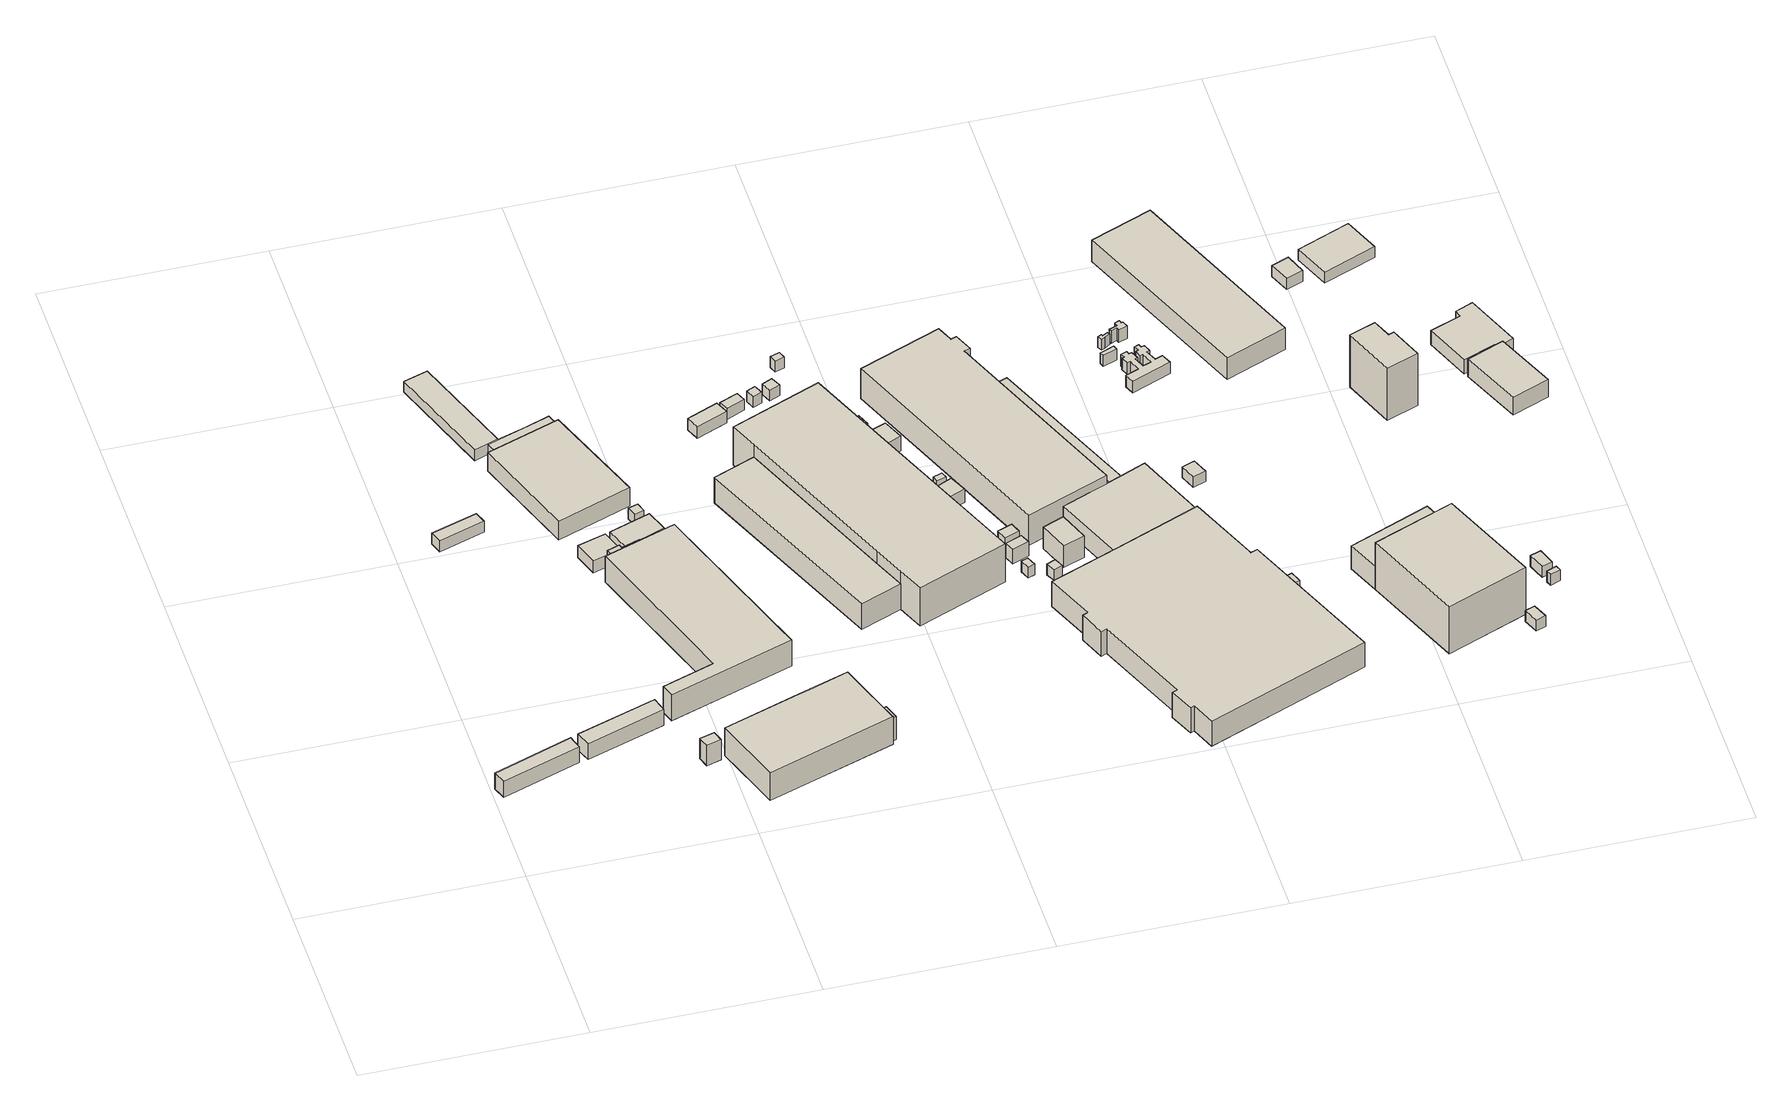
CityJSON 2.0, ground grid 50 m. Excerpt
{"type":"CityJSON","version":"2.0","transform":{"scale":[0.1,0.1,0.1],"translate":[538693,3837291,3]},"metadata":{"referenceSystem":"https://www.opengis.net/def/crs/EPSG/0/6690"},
"CityObjects":{
"building1":{"type":"Building","attributes":{"計測周辺長":44.59,"1/2500図郭":45,"区名":"此花区","町丁目名称":"酉島５丁目","街区番号":11,"class":"3001","usage":"452","measuredHeight":4.4,"storeysAboveGround":1,"BuildingDetailAttribute.buildingRoofEdgeArea":62.38,"BuildingDetailAttribute.buildingStructureType":"610","BuildingDetailAttribute.buildingStructureOrgType":"2","BuildingDetailAttribute.detailedUsage":"1610","BuildingDetailAttribute.specifiedBuildingCoverageRate":0.6,"BuildingDetailAttribute.surveyYear":2017,"BuildingHighTideRiskAttribute.description":"1","BuildingHighTideRiskAttribute.rank":"2","BuildingHighTideRiskAttribute.depth":2.35,"BuildingIDAttribute.prefecture":"27","BuildingIDAttribute.city":"27104"},"geometry":[{"type":"Solid","lod":"1","boundaries":[[[[0,1,2,3]],[[2,4,5,3]],[[1,6,4,2]],[[0,7,6,1]],[[3,5,7,0]],[[4,6,7,5]]]]}]},
"building2":{"type":"Building","attributes":{"計測周辺長":45.54,"1/2500図郭":45,"区名":"此花区","町丁目名称":"酉島５丁目","街区番号":11,"class":"3001","usage":"452","measuredHeight":4.4,"storeysAboveGround":1,"BuildingDetailAttribute.buildingRoofEdgeArea":70.19,"BuildingDetailAttribute.buildingStructureType":"610","BuildingDetailAttribute.buildingStructureOrgType":"2","BuildingDetailAttribute.detailedUsage":"1610","BuildingDetailAttribute.specifiedBuildingCoverageRate":0.6,"BuildingDetailAttribute.surveyYear":2017,"BuildingHighTideRiskAttribute.description":"1","BuildingHighTideRiskAttribute.rank":"2","BuildingHighTideRiskAttribute.depth":2.12,"BuildingIDAttribute.prefecture":"27","BuildingIDAttribute.city":"27104"},"geometry":[{"type":"Solid","lod":"1","boundaries":[[[[8,9,10,11]],[[10,12,13,11]],[[9,14,12,10]],[[8,15,14,9]],[[11,13,15,8]],[[12,14,15,13]]]]}]},
"building3":{"type":"Building","attributes":{"class":"3001","BuildingDetailAttribute.specifiedBuildingCoverageRate":0.6,"BuildingDetailAttribute.surveyYear":2017,"BuildingHighTideRiskAttribute.description":"1","BuildingHighTideRiskAttribute.rank":"2","BuildingHighTideRiskAttribute.depth":1.88,"BuildingIDAttribute.prefecture":"27","BuildingIDAttribute.city":"27104"},"geometry":[{"type":"Solid","lod":"1","boundaries":[[[[16,17,18,19]],[[18,20,21,19]],[[17,22,20,18]],[[16,23,22,17]],[[19,21,23,16]],[[20,22,23,21]]]]}]},
"building4":{"type":"Building","attributes":{"class":"3001","measuredHeight":5.6,"BuildingDetailAttribute.specifiedBuildingCoverageRate":0.6,"BuildingDetailAttribute.surveyYear":2017,"BuildingHighTideRiskAttribute.description":"1","BuildingHighTideRiskAttribute.rank":"2","BuildingHighTideRiskAttribute.depth":2.65,"BuildingIDAttribute.prefecture":"27","BuildingIDAttribute.city":"27104"},"geometry":[{"type":"Solid","lod":"1","boundaries":[[[[24,25,26,27]],[[26,28,29,27]],[[25,30,28,26]],[[24,31,30,25]],[[27,29,31,24]],[[28,30,31,29]]]]}]},
"building5":{"type":"Building","attributes":{"計測周辺長":63.09,"1/2500図郭":45,"区名":"此花区","町丁目名称":"酉島５丁目","街区番号":11,"class":"3003","usage":"452","storeysAboveGround":1,"BuildingDetailAttribute.buildingRoofEdgeArea":149.53,"BuildingDetailAttribute.buildingStructureType":"610","BuildingDetailAttribute.buildingStructureOrgType":"2","BuildingDetailAttribute.detailedUsage":"1610","BuildingDetailAttribute.specifiedBuildingCoverageRate":0.6,"BuildingDetailAttribute.surveyYear":2017,"BuildingHighTideRiskAttribute.description":"1","BuildingHighTideRiskAttribute.rank":"2","BuildingHighTideRiskAttribute.depth":1.92,"BuildingIDAttribute.prefecture":"27","BuildingIDAttribute.city":"27104"},"geometry":[{"type":"Solid","lod":"1","boundaries":[[[[32,33,34,35,36]],[[35,37,38,36]],[[34,39,37,35]],[[33,40,39,34]],[[32,41,40,33]],[[36,38,41,32]],[[37,39,40,41,38]]]]}]},
"building6":{"type":"Building","attributes":{"計測周辺長":25.14,"1/2500図郭":45,"区名":"此花区","町丁目名称":"酉島５丁目","街区番号":11,"class":"3001","usage":"452","measuredHeight":3.3,"storeysAboveGround":1,"BuildingDetailAttribute.buildingRoofEdgeArea":39.25,"BuildingDetailAttribute.buildingStructureType":"610","BuildingDetailAttribute.buildingStructureOrgType":"2","BuildingDetailAttribute.detailedUsage":"1610","BuildingDetailAttribute.specifiedBuildingCoverageRate":0.6,"BuildingDetailAttribute.surveyYear":2017,"BuildingHighTideRiskAttribute.description":"1","BuildingHighTideRiskAttribute.rank":"2","BuildingHighTideRiskAttribute.depth":2.07,"BuildingIDAttribute.prefecture":"27","BuildingIDAttribute.city":"27104"},"geometry":[{"type":"Solid","lod":"1","boundaries":[[[[42,43,44,45]],[[44,46,47,45]],[[43,48,46,44]],[[42,49,48,43]],[[45,47,49,42]],[[46,48,49,47]]]]}]},
"building7":{"type":"Building","attributes":{"class":"3003","measuredHeight":4.8,"BuildingDetailAttribute.specifiedBuildingCoverageRate":0.6,"BuildingDetailAttribute.surveyYear":2017,"BuildingHighTideRiskAttribute.description":"1","BuildingHighTideRiskAttribute.rank":"2","BuildingHighTideRiskAttribute.depth":2.07,"BuildingIDAttribute.prefecture":"27","BuildingIDAttribute.city":"27104"},"geometry":[{"type":"Solid","lod":"1","boundaries":[[[[50,51,52,53,54,55]],[[54,56,57,55]],[[53,58,56,54]],[[52,59,58,53]],[[51,60,59,52]],[[50,61,60,51]],[[55,57,61,50]],[[56,58,59,60,61,57]]]]}]},
"building8":{"type":"Building","attributes":{"計測周辺長":87.29,"1/2500図郭":45,"区名":"此花区","町丁目名称":"酉島５丁目","街区番号":11,"class":"3001","usage":"452","measuredHeight":5.2,"storeysAboveGround":1,"BuildingDetailAttribute.buildingRoofEdgeArea":460.53,"BuildingDetailAttribute.buildingStructureType":"610","BuildingDetailAttribute.buildingStructureOrgType":"2","BuildingDetailAttribute.detailedUsage":"1610","BuildingDetailAttribute.specifiedBuildingCoverageRate":0.6,"BuildingDetailAttribute.surveyYear":2017,"BuildingHighTideRiskAttribute.description":"1","BuildingHighTideRiskAttribute.rank":"2","BuildingHighTideRiskAttribute.depth":2,"BuildingIDAttribute.prefecture":"27","BuildingIDAttribute.city":"27104"},"geometry":[{"type":"Solid","lod":"1","boundaries":[[[[62,63,64,65]],[[64,66,67,65]],[[63,68,66,64]],[[62,69,68,63]],[[65,67,69,62]],[[66,68,69,67]]]]}]},
"building9":{"type":"Building","attributes":{"計測周辺長":80.81,"1/2500図郭":45,"区名":"此花区","町丁目名称":"酉島５丁目","街区番号":11,"class":"3003","usage":"452","storeysAboveGround":1,"BuildingDetailAttribute.buildingRoofEdgeArea":180.28,"BuildingDetailAttribute.buildingStructureType":"610","BuildingDetailAttribute.buildingStructureOrgType":"2","BuildingDetailAttribute.detailedUsage":"1610","BuildingDetailAttribute.specifiedBuildingCoverageRate":0.6,"BuildingDetailAttribute.surveyYear":2017,"BuildingHighTideRiskAttribute.description":"1","BuildingHighTideRiskAttribute.rank":"2","BuildingHighTideRiskAttribute.depth":2,"BuildingIDAttribute.prefecture":"27","BuildingIDAttribute.city":"27104"},"geometry":[{"type":"Solid","lod":"1","boundaries":[[[[70,71,72,73,74,75]],[[74,76,77,75]],[[73,78,76,74]],[[72,79,78,73]],[[71,80,79,72]],[[70,81,80,71]],[[75,77,81,70]],[[76,78,79,80,81,77]]]]}]},
"building10":{"type":"Building","attributes":{"計測周辺長":94.93,"1/2500図郭":45,"区名":"此花区","町丁目名称":"酉島５丁目","街区番号":11,"class":"3001","usage":"452","measuredHeight":7.7,"storeysAboveGround":1,"BuildingDetailAttribute.buildingRoofEdgeArea":513.77,"BuildingDetailAttribute.buildingStructureType":"610","BuildingDetailAttribute.buildingStructureOrgType":"2","BuildingDetailAttribute.detailedUsage":"1610","BuildingDetailAttribute.specifiedBuildingCoverageRate":0.6,"BuildingDetailAttribute.surveyYear":2017,"BuildingHighTideRiskAttribute.description":"1","BuildingHighTideRiskAttribute.rank":"2","BuildingHighTideRiskAttribute.depth":2.59,"BuildingIDAttribute.prefecture":"27","BuildingIDAttribute.city":"27104"},"geometry":[{"type":"Solid","lod":"1","boundaries":[[[[82,83,84,85,86,87,88,89]],[[88,90,91,89]],[[87,92,90,88]],[[86,93,92,87]],[[85,94,93,86]],[[84,95,94,85]],[[83,96,95,84]],[[82,97,96,83]],[[89,91,97,82]],[[90,92,93,94,95,96,97,91]]]]}]},
"building11":{"type":"Building","attributes":{"計測周辺長":146.41,"1/2500図郭":45,"区名":"此花区","町丁目名称":"酉島５丁目","街区番号":11,"class":"3001","usage":"452","measuredHeight":7.2,"storeysAboveGround":1,"BuildingDetailAttribute.buildingRoofEdgeArea":791,"BuildingDetailAttribute.buildingStructureType":"610","BuildingDetailAttribute.buildingStructureOrgType":"2","BuildingDetailAttribute.detailedUsage":"1610","BuildingDetailAttribute.specifiedBuildingCoverageRate":0.6,"BuildingDetailAttribute.surveyYear":2017,"BuildingHighTideRiskAttribute.description":"1","BuildingHighTideRiskAttribute.rank":"2","BuildingHighTideRiskAttribute.depth":2.18,"BuildingIDAttribute.prefecture":"27","BuildingIDAttribute.city":"27104"},"geometry":[{"type":"Solid","lod":"1","boundaries":[[[[98,99,100,101,102,103]],[[102,104,105,103]],[[101,106,104,102]],[[100,107,106,101]],[[99,108,107,100]],[[98,109,108,99]],[[103,105,109,98]],[[104,106,107,108,109,105]]]]}]},
"building12":{"type":"Building","attributes":{"計測周辺長":31,"1/2500図郭":45,"区名":"此花区","町丁目名称":"酉島５丁目","街区番号":11,"class":"3001","usage":"452","measuredHeight":3.5,"storeysAboveGround":1,"BuildingDetailAttribute.buildingRoofEdgeArea":55.31,"BuildingDetailAttribute.buildingStructureType":"610","BuildingDetailAttribute.buildingStructureOrgType":"2","BuildingDetailAttribute.detailedUsage":"1610","BuildingDetailAttribute.specifiedBuildingCoverageRate":0.6,"BuildingDetailAttribute.surveyYear":2017,"BuildingHighTideRiskAttribute.description":"1","BuildingHighTideRiskAttribute.rank":"2","BuildingHighTideRiskAttribute.depth":1.81,"BuildingIDAttribute.prefecture":"27","BuildingIDAttribute.city":"27104"},"geometry":[{"type":"Solid","lod":"1","boundaries":[[[[110,111,112,113]],[[112,114,115,113]],[[111,116,114,112]],[[110,117,116,111]],[[113,115,117,110]],[[114,116,117,115]]]]}]},
"building13":{"type":"Building","attributes":{"class":"3001","BuildingDetailAttribute.specifiedBuildingCoverageRate":0.6,"BuildingDetailAttribute.surveyYear":2017,"BuildingHighTideRiskAttribute.description":"1","BuildingHighTideRiskAttribute.rank":"2","BuildingHighTideRiskAttribute.depth":2.56,"BuildingIDAttribute.prefecture":"27","BuildingIDAttribute.city":"27104"},"geometry":[{"type":"Solid","lod":"1","boundaries":[[[[118,119,120,121]],[[120,122,123,121]],[[119,124,122,120]],[[118,125,124,119]],[[121,123,125,118]],[[122,124,125,123]]]]}]},
"building14":{"type":"Building","attributes":{"class":"3001","BuildingDetailAttribute.specifiedBuildingCoverageRate":0.6,"BuildingDetailAttribute.surveyYear":2017,"BuildingHighTideRiskAttribute.description":"1","BuildingHighTideRiskAttribute.rank":"2","BuildingHighTideRiskAttribute.depth":1.81,"BuildingIDAttribute.prefecture":"27","BuildingIDAttribute.city":"27104"},"geometry":[{"type":"Solid","lod":"1","boundaries":[[[[126,127,128,129]],[[128,130,131,129]],[[127,132,130,128]],[[126,133,132,127]],[[129,131,133,126]],[[130,132,133,131]]]]}]},
"building15":{"type":"Building","attributes":{"class":"3003","measuredHeight":6.4,"BuildingDetailAttribute.specifiedBuildingCoverageRate":0.6,"BuildingDetailAttribute.surveyYear":2017,"BuildingHighTideRiskAttribute.description":"1","BuildingHighTideRiskAttribute.rank":"2","BuildingHighTideRiskAttribute.depth":2.72,"BuildingIDAttribute.prefecture":"27","BuildingIDAttribute.city":"27104"},"geometry":[{"type":"Solid","lod":"1","boundaries":[[[[134,135,85,84]],[[85,136,137,84]],[[135,138,136,85]],[[134,139,138,135]],[[84,137,139,134]],[[136,138,139,137]]]]}]},
"building16":{"type":"Building","attributes":{"区名":"此花区","町丁目名称":"酉島５丁目","街区番号":11,"class":"3003","usage":"452","measuredHeight":7.2,"storeysAboveGround":1,"BuildingDetailAttribute.buildingRoofEdgeArea":499.29,"BuildingDetailAttribute.buildingStructureType":"610","BuildingDetailAttribute.buildingStructureOrgType":"2","BuildingDetailAttribute.detailedUsage":"1610","BuildingDetailAttribute.specifiedBuildingCoverageRate":0.6,"BuildingDetailAttribute.surveyYear":2017,"BuildingHighTideRiskAttribute.description":"1","BuildingHighTideRiskAttribute.rank":"2","BuildingHighTideRiskAttribute.depth":2.85,"BuildingIDAttribute.prefecture":"27","BuildingIDAttribute.city":"27104"},"geometry":[{"type":"Solid","lod":"1","boundaries":[[[[140,141,142,143,144]],[[143,145,146,144]],[[142,147,145,143]],[[141,148,147,142]],[[140,149,148,141]],[[144,146,149,140]],[[145,147,148,149,146]]]]}]},
"building17":{"type":"Building","attributes":{"class":"3001","measuredHeight":3.2,"BuildingDetailAttribute.specifiedBuildingCoverageRate":0.6,"BuildingDetailAttribute.surveyYear":2017,"BuildingHighTideRiskAttribute.description":"1","BuildingHighTideRiskAttribute.rank":"2","BuildingHighTideRiskAttribute.depth":2.87,"BuildingIDAttribute.prefecture":"27","BuildingIDAttribute.city":"27104"},"geometry":[{"type":"Solid","lod":"1","boundaries":[[[[150,151,152,153]],[[152,154,155,153]],[[151,156,154,152]],[[150,157,156,151]],[[153,155,157,150]],[[154,156,157,155]]]]}]},
"building18":{"type":"Building","attributes":{"class":"3001","BuildingDetailAttribute.specifiedBuildingCoverageRate":0.6,"BuildingDetailAttribute.surveyYear":2017,"BuildingHighTideRiskAttribute.description":"1","BuildingHighTideRiskAttribute.rank":"2","BuildingHighTideRiskAttribute.depth":2.87,"BuildingIDAttribute.prefecture":"27","BuildingIDAttribute.city":"27104"},"geometry":[{"type":"Solid","lod":"1","boundaries":[[[[158,159,160,161]],[[160,162,163,161]],[[159,164,162,160]],[[158,165,164,159]],[[161,163,165,158]],[[162,164,165,163]]]]}]},
"building19":{"type":"Building","attributes":{"class":"3001","BuildingDetailAttribute.specifiedBuildingCoverageRate":0.6,"BuildingDetailAttribute.surveyYear":2017,"BuildingHighTideRiskAttribute.description":"1","BuildingHighTideRiskAttribute.rank":"2","BuildingHighTideRiskAttribute.depth":2.83,"BuildingIDAttribute.prefecture":"27","BuildingIDAttribute.city":"27104"},"geometry":[{"type":"Solid","lod":"1","boundaries":[[[[166,167,168,169]],[[168,170,171,169]],[[167,172,170,168]],[[166,173,172,167]],[[169,171,173,166]],[[170,172,173,171]]]]}]},
"building20":{"type":"Building","attributes":{"計測周辺長":190.22,"1/2500図郭":45,"区名":"此花区","町丁目名称":"酉島５丁目","街区番号":11,"class":"3001","usage":"452","measuredHeight":10.7,"storeysAboveGround":1,"BuildingDetailAttribute.buildingRoofEdgeArea":1388.24,"BuildingDetailAttribute.buildingStructureType":"610","BuildingDetailAttribute.buildingStructureOrgType":"2","BuildingDetailAttribute.detailedUsage":"1610","BuildingDetailAttribute.specifiedBuildingCoverageRate":0.6,"BuildingDetailAttribute.surveyYear":2017,"BuildingHighTideRiskAttribute.description":"1","BuildingHighTideRiskAttribute.rank":"2","BuildingHighTideRiskAttribute.depth":2.78,"BuildingIDAttribute.prefecture":"27","BuildingIDAttribute.city":"27104"},"geometry":[{"type":"Solid","lod":"1","boundaries":[[[[143,142,174,175,176,177,144]],[[177,178,179,144]],[[176,180,178,177]],[[175,181,180,176]],[[174,182,181,175]],[[142,183,182,174]],[[143,184,183,142]],[[144,179,184,143]],[[178,180,181,182,183,184,179]]]]}]},
"building21":{"type":"Building","attributes":{"class":"3001","BuildingDetailAttribute.specifiedBuildingCoverageRate":0.6,"BuildingDetailAttribute.surveyYear":2017,"BuildingHighTideRiskAttribute.description":"1","BuildingHighTideRiskAttribute.rank":"2","BuildingHighTideRiskAttribute.depth":2.83,"BuildingIDAttribute.prefecture":"27","BuildingIDAttribute.city":"27104"},"geometry":[{"type":"Solid","lod":"1","boundaries":[[[[185,186,187,188]],[[187,189,190,188]],[[186,191,189,187]],[[185,192,191,186]],[[188,190,192,185]],[[189,191,192,190]]]]}]},
"building22":{"type":"Building","attributes":{"class":"3001","BuildingDetailAttribute.specifiedBuildingCoverageRate":0.6,"BuildingDetailAttribute.surveyYear":2017,"BuildingHighTideRiskAttribute.description":"1","BuildingHighTideRiskAttribute.rank":"2","BuildingHighTideRiskAttribute.depth":2.82,"BuildingIDAttribute.prefecture":"27","BuildingIDAttribute.city":"27104"},"geometry":[{"type":"Solid","lod":"1","boundaries":[[[[193,194,195,196]],[[195,197,198,196]],[[194,199,197,195]],[[193,200,199,194]],[[196,198,200,193]],[[197,199,200,198]]]]}]},
"building23":{"type":"Building","attributes":{"class":"3001","BuildingDetailAttribute.specifiedBuildingCoverageRate":0.6,"BuildingDetailAttribute.surveyYear":2017,"BuildingHighTideRiskAttribute.description":"1","BuildingHighTideRiskAttribute.rank":"2","BuildingHighTideRiskAttribute.depth":2.86,"BuildingIDAttribute.prefecture":"27","BuildingIDAttribute.city":"27104"},"geometry":[{"type":"Solid","lod":"1","boundaries":[[[[201,202,203,204]],[[203,205,206,204]],[[202,207,205,203]],[[201,208,207,202]],[[204,206,208,201]],[[205,207,208,206]]]]}]},
"building24":{"type":"Building","attributes":{"class":"3001","measuredHeight":4.1,"BuildingDetailAttribute.specifiedBuildingCoverageRate":0.6,"BuildingDetailAttribute.surveyYear":2017,"BuildingHighTideRiskAttribute.description":"1","BuildingHighTideRiskAttribute.rank":"2","BuildingHighTideRiskAttribute.depth":2.87,"BuildingIDAttribute.prefecture":"27","BuildingIDAttribute.city":"27104"},"geometry":[{"type":"Solid","lod":"1","boundaries":[[[[209,210,211,212]],[[211,213,214,212]],[[210,215,213,211]],[[209,216,215,210]],[[212,214,216,209]],[[213,215,216,214]]]]}]},
"building25":{"type":"Building","attributes":{"class":"3001","measuredHeight":3.7,"BuildingDetailAttribute.specifiedBuildingCoverageRate":0.6,"BuildingDetailAttribute.surveyYear":2017,"BuildingHighTideRiskAttribute.description":"1","BuildingHighTideRiskAttribute.rank":"2","BuildingHighTideRiskAttribute.depth":2.88,"BuildingIDAttribute.prefecture":"27","BuildingIDAttribute.city":"27104"},"geometry":[{"type":"Solid","lod":"1","boundaries":[[[[217,218,219,220]],[[219,221,222,220]],[[218,223,221,219]],[[217,224,223,218]],[[220,222,224,217]],[[221,223,224,222]]]]}]},
"building26":{"type":"Building","attributes":{"class":"3001","BuildingDetailAttribute.specifiedBuildingCoverageRate":0.6,"BuildingDetailAttribute.surveyYear":2017,"BuildingHighTideRiskAttribute.description":"1","BuildingHighTideRiskAttribute.rank":"2","BuildingHighTideRiskAttribute.depth":2.85,"BuildingIDAttribute.prefecture":"27","BuildingIDAttribute.city":"27104"},"geometry":[{"type":"Solid","lod":"1","boundaries":[[[[225,226,227,228]],[[227,229,230,228]],[[226,231,229,227]],[[225,232,231,226]],[[228,230,232,225]],[[229,231,232,230]]]]}]},
"building27":{"type":"Building","attributes":{"class":"3001","BuildingDetailAttribute.specifiedBuildingCoverageRate":0.6,"BuildingDetailAttribute.surveyYear":2017,"BuildingHighTideRiskAttribute.description":"1","BuildingHighTideRiskAttribute.rank":"2","BuildingHighTideRiskAttribute.depth":2.78,"BuildingIDAttribute.prefecture":"27","BuildingIDAttribute.city":"27104"},"geometry":[{"type":"Solid","lod":"1","boundaries":[[[[233,234,235,236]],[[235,237,238,236]],[[234,239,237,235]],[[233,240,239,234]],[[236,238,240,233]],[[237,239,240,238]]]]}]},
"building28":{"type":"Building","attributes":{"class":"3001","measuredHeight":4,"BuildingDetailAttribute.specifiedBuildingCoverageRate":0.6,"BuildingDetailAttribute.surveyYear":2017,"BuildingHighTideRiskAttribute.description":"1","BuildingHighTideRiskAttribute.rank":"2","BuildingHighTideRiskAttribute.depth":2.78,"BuildingIDAttribute.prefecture":"27","BuildingIDAttribute.city":"27104"},"geometry":[{"type":"Solid","lod":"1","boundaries":[[[[241,242,243,244]],[[243,245,246,244]],[[242,247,245,243]],[[241,248,247,242]],[[244,246,248,241]],[[245,247,248,246]]]]}]},
"building29":{"type":"Building","attributes":{"class":"3001","BuildingDetailAttribute.specifiedBuildingCoverageRate":0.6,"BuildingDetailAttribute.surveyYear":2017,"BuildingHighTideRiskAttribute.description":"1","BuildingHighTideRiskAttribute.rank":"2","BuildingHighTideRiskAttribute.depth":2.79,"BuildingIDAttribute.prefecture":"27","BuildingIDAttribute.city":"27104"},"geometry":[{"type":"Solid","lod":"1","boundaries":[[[[249,250,251,252]],[[251,253,254,252]],[[250,255,253,251]],[[249,256,255,250]],[[252,254,256,249]],[[253,255,256,254]]]]}]},
"building30":{"type":"Building","attributes":{"class":"3001","BuildingDetailAttribute.specifiedBuildingCoverageRate":0.6,"BuildingDetailAttribute.surveyYear":2017,"BuildingHighTideRiskAttribute.description":"1","BuildingHighTideRiskAttribute.rank":"2","BuildingHighTideRiskAttribute.depth":2.78,"BuildingIDAttribute.prefecture":"27","BuildingIDAttribute.city":"27104"},"geometry":[{"type":"Solid","lod":"1","boundaries":[[[[257,258,259,260]],[[259,261,262,260]],[[258,263,261,259]],[[257,264,263,258]],[[260,262,264,257]],[[261,263,264,262]]]]}]},
"building31":{"type":"Building","attributes":{"class":"3001","measuredHeight":6,"BuildingDetailAttribute.specifiedBuildingCoverageRate":0.6,"BuildingDetailAttribute.surveyYear":2017,"BuildingHighTideRiskAttribute.description":"1","BuildingHighTideRiskAttribute.rank":"2","BuildingHighTideRiskAttribute.depth":2.77,"BuildingIDAttribute.prefecture":"27","BuildingIDAttribute.city":"27104"},"geometry":[{"type":"Solid","lod":"1","boundaries":[[[[265,266,267,268]],[[267,269,270,268]],[[266,271,269,267]],[[265,272,271,266]],[[268,270,272,265]],[[269,271,272,270]]]]}]},
"building32":{"type":"Building","attributes":{"計測周辺長":157.67,"1/2500図郭":45,"区名":"此花区","町丁目名称":"酉島５丁目","街区番号":11,"class":"3001","usage":"452","measuredHeight":8.3,"storeysAboveGround":1,"BuildingDetailAttribute.buildingRoofEdgeArea":1166.89,"BuildingDetailAttribute.buildingStructureType":"610","BuildingDetailAttribute.buildingStructureOrgType":"2","BuildingDetailAttribute.detailedUsage":"1610","BuildingDetailAttribute.specifiedBuildingCoverageRate":0.6,"BuildingDetailAttribute.surveyYear":2017,"BuildingHighTideRiskAttribute.description":"1","BuildingHighTideRiskAttribute.rank":"2","BuildingHighTideRiskAttribute.depth":2.77,"BuildingIDAttribute.prefecture":"27","BuildingIDAttribute.city":"27104"},"geometry":[{"type":"Solid","lod":"1","boundaries":[[[[273,274,275,276,277,278,279,280]],[[279,281,282,280]],[[278,283,281,279]],[[277,284,283,278]],[[276,285,284,277]],[[275,286,285,276]],[[274,287,286,275]],[[273,288,287,274]],[[280,282,288,273]],[[281,283,284,285,286,287,288,282]]]]}]},
"building33":{"type":"Building","attributes":{"区名":"此花区","町丁目名称":"酉島５丁目","街区番号":11,"class":"3001","usage":"452","measuredHeight":6.8,"storeysAboveGround":1,"BuildingDetailAttribute.buildingRoofEdgeArea":2151.2,"BuildingDetailAttribute.buildingStructureType":"610","BuildingDetailAttribute.buildingStructureOrgType":"2","BuildingDetailAttribute.detailedUsage":"1610","BuildingDetailAttribute.specifiedBuildingCoverageRate":0.6,"BuildingDetailAttribute.surveyYear":2017,"BuildingHighTideRiskAttribute.description":"1","BuildingHighTideRiskAttribute.rank":"2","BuildingHighTideRiskAttribute.depth":2.58,"BuildingIDAttribute.prefecture":"27","BuildingIDAttribute.city":"27104"},"geometry":[{"type":"Solid","lod":"1","boundaries":[[[[289,290,291,292,293,294,295,296,297,298,299,300,301,302,303]],[[302,304,305,303]],[[301,306,304,302]],[[300,307,306,301]],[[299,308,307,300]],[[298,309,308,299]],[[297,310,309,298]],[[296,311,310,297]],[[295,312,311,296]],[[294,313,312,295]],[[293,314,313,294]],[[292,315,314,293]],[[291,316,315,292]],[[290,317,316,291]],[[289,318,317,290]],[[303,305,318,289]],[[304,306,307,308,309,310,311,312,313,314,315,316,317,318,305]]]]}]},
"building34":{"type":"Building","attributes":{"区名":"此花区","町丁目名称":"酉島５丁目","街区番号":11,"class":"3003","usage":"452","measuredHeight":6,"storeysAboveGround":1,"BuildingDetailAttribute.buildingRoofEdgeArea":384.74,"BuildingDetailAttribute.buildingStructureType":"610","BuildingDetailAttribute.buildingStructureOrgType":"2","BuildingDetailAttribute.detailedUsage":"1610","BuildingDetailAttribute.specifiedBuildingCoverageRate":0.6,"BuildingDetailAttribute.surveyYear":2017,"BuildingHighTideRiskAttribute.description":"1","BuildingHighTideRiskAttribute.rank":"2","BuildingHighTideRiskAttribute.depth":2.77,"BuildingIDAttribute.prefecture":"27","BuildingIDAttribute.city":"27104"},"geometry":[{"type":"Solid","lod":"1","boundaries":[[[[319,320,289,303,321,322,323]],[[322,324,325,323]],[[321,326,324,322]],[[303,327,326,321]],[[289,328,327,303]],[[320,329,328,289]],[[319,330,329,320]],[[323,325,330,319]],[[324,326,327,328,329,330,325]]]]}]},
"building35":{"type":"Building","attributes":{"class":"3003","measuredHeight":5.2,"BuildingDetailAttribute.specifiedBuildingCoverageRate":0.6,"BuildingDetailAttribute.surveyYear":2017,"BuildingHighTideRiskAttribute.description":"1","BuildingHighTideRiskAttribute.rank":"2","BuildingHighTideRiskAttribute.depth":2.76,"BuildingIDAttribute.prefecture":"27","BuildingIDAttribute.city":"27104"},"geometry":[{"type":"Solid","lod":"1","boundaries":[[[[331,332,333,334]],[[333,335,336,334]],[[332,337,335,333]],[[331,338,337,332]],[[334,336,338,331]],[[335,337,338,336]]]]}]},
"building36":{"type":"Building","attributes":{"class":"3001","measuredHeight":3.3,"BuildingDetailAttribute.specifiedBuildingCoverageRate":0.6,"BuildingDetailAttribute.surveyYear":2017,"BuildingHighTideRiskAttribute.description":"1","BuildingHighTideRiskAttribute.rank":"2","BuildingHighTideRiskAttribute.depth":2.63,"BuildingIDAttribute.prefecture":"27","BuildingIDAttribute.city":"27104"},"geometry":[{"type":"Solid","lod":"1","boundaries":[[[[339,340,341,342]],[[341,343,344,342]],[[340,345,343,341]],[[339,346,345,340]],[[342,344,346,339]],[[343,345,346,344]]]]}]},
"building37":{"type":"Building","attributes":{"class":"3001","BuildingDetailAttribute.specifiedBuildingCoverageRate":0.6,"BuildingDetailAttribute.surveyYear":2017,"BuildingHighTideRiskAttribute.description":"1","BuildingHighTideRiskAttribute.rank":"2","BuildingHighTideRiskAttribute.depth":2.86,"BuildingIDAttribute.prefecture":"27","BuildingIDAttribute.city":"27104"},"geometry":[{"type":"Solid","lod":"1","boundaries":[[[[347,348,349,350]],[[349,351,352,350]],[[348,353,351,349]],[[347,354,353,348]],[[350,352,354,347]],[[351,353,354,352]]]]}]},
"building38":{"type":"Building","attributes":{"class":"3001","BuildingDetailAttribute.specifiedBuildingCoverageRate":0.6,"BuildingDetailAttribute.surveyYear":2017,"BuildingHighTideRiskAttribute.description":"1","BuildingHighTideRiskAttribute.rank":"2","BuildingHighTideRiskAttribute.depth":2.67,"BuildingIDAttribute.prefecture":"27","BuildingIDAttribute.city":"27104"},"geometry":[{"type":"Solid","lod":"1","boundaries":[[[[355,356,357,358]],[[357,359,360,358]],[[356,361,359,357]],[[355,362,361,356]],[[358,360,362,355]],[[359,361,362,360]]]]}]},
"building39":{"type":"Building","attributes":{"class":"3001","BuildingDetailAttribute.specifiedBuildingCoverageRate":0.6,"BuildingDetailAttribute.surveyYear":2017,"BuildingHighTideRiskAttribute.description":"1","BuildingHighTideRiskAttribute.rank":"2","BuildingHighTideRiskAttribute.depth":2.62,"BuildingIDAttribute.prefecture":"27","BuildingIDAttribute.city":"27104"},"geometry":[{"type":"Solid","lod":"1","boundaries":[[[[363,364,365,366,367,368,369]],[[368,370,371,369]],[[367,372,370,368]],[[366,373,372,367]],[[365,374,373,366]],[[364,375,374,365]],[[363,376,375,364]],[[369,371,376,363]],[[370,372,373,374,375,376,371]]]]}]},
"building40":{"type":"Building","attributes":{"class":"3001","measuredHeight":3.2,"BuildingDetailAttribute.specifiedBuildingCoverageRate":0.6,"BuildingDetailAttribute.surveyYear":2017,"BuildingHighTideRiskAttribute.description":"1","BuildingHighTideRiskAttribute.rank":"2","BuildingHighTideRiskAttribute.depth":2.66,"BuildingIDAttribute.prefecture":"27","BuildingIDAttribute.city":"27104"},"geometry":[{"type":"Solid","lod":"1","boundaries":[[[[377,378,379,380,381,382,383,384,385,386,387,388,389,390,391,392,393,394,395,396,397,398,399,400,401,402,403,404]],[[403,405,406,404]],[[402,407,405,403]],[[401,408,407,402]],[[400,409,408,401]],[[399,410,409,400]],[[398,411,410,399]],[[397,412,411,398]],[[396,413,412,397]],[[395,414,413,396]],[[394,415,414,395]],[[393,416,415,394]],[[392,417,416,393]],[[391,418,417,392]],[[390,419,418,391]],[[389,420,419,390]],[[388,421,420,389]],[[387,422,421,388]],[[386,423,422,387]],[[385,424,423,386]],[[384,425,424,385]],[[383,426,425,384]],[[382,427,426,383]],[[381,428,427,382]],[[380,429,428,381]],[[379,430,429,380]],[[378,431,430,379]],[[377,432,431,378]],[[404,406,432,377]],[[405,407,408,409,410,411,412,413,414,415,416,417,418,419,420,421,422,423,424,425,426,427,428,429,430,431,432,406]]]]}]},
"building41":{"type":"Building","attributes":{"class":"3001","measuredHeight":3.5,"BuildingDetailAttribute.specifiedBuildingCoverageRate":0.6,"BuildingDetailAttribute.surveyYear":2017,"BuildingHighTideRiskAttribute.description":"1","BuildingHighTideRiskAttribute.rank":"2","BuildingHighTideRiskAttribute.depth":2.69,"BuildingIDAttribute.prefecture":"27","BuildingIDAttribute.city":"27104"},"geometry":[{"type":"Solid","lod":"1","boundaries":[[[[433,434,435,436,437,438,439,440,441,442]],[[441,443,444,442]],[[440,445,443,441]],[[439,446,445,440]],[[438,447,446,439]],[[437,448,447,438]],[[436,449,448,437]],[[435,450,449,436]],[[434,451,450,435]],[[433,452,451,434]],[[442,444,452,433]],[[443,445,446,447,448,449,450,451,452,444]]]]}]},
"building42":{"type":"Building","attributes":{"class":"3003","measuredHeight":6.4,"BuildingDetailAttribute.specifiedBuildingCoverageRate":0.6,"BuildingDetailAttribute.surveyYear":2017,"BuildingHighTideRiskAttribute.description":"1","BuildingHighTideRiskAttribute.rank":"2","BuildingHighTideRiskAttribute.depth":2.88,"BuildingIDAttribute.prefecture":"27","BuildingIDAttribute.city":"27104"},"geometry":[{"type":"Solid","lod":"1","boundaries":[[[[453,454,455,456]],[[455,457,458,456]],[[454,459,457,455]],[[453,460,459,454]],[[456,458,460,453]],[[457,459,460,458]]]]}]},
"building43":{"type":"Building","attributes":{"計測周辺長":89.81,"1/2500図郭":45,"区名":"此花区","町丁目名称":"酉島５丁目","街区番号":11,"class":"3001","usage":"452","measuredHeight":13.1,"storeysAboveGround":1,"BuildingDetailAttribute.buildingRoofEdgeArea":497.38,"BuildingDetailAttribute.buildingStructureType":"610","BuildingDetailAttribute.buildingStructureOrgType":"2","BuildingDetailAttribute.detailedUsage":"1610","BuildingDetailAttribute.specifiedBuildingCoverageRate":0.6,"BuildingDetailAttribute.surveyYear":2017,"BuildingHighTideRiskAttribute.description":"1","BuildingHighTideRiskAttribute.rank":"2","BuildingHighTideRiskAttribute.depth":2.83,"BuildingIDAttribute.prefecture":"27","BuildingIDAttribute.city":"27104"},"geometry":[{"type":"Solid","lod":"1","boundaries":[[[[461,462,453,456]],[[453,463,464,456]],[[462,465,463,453]],[[461,466,465,462]],[[456,464,466,461]],[[463,465,466,464]]]]}]},
"building44":{"type":"Building","attributes":{"計測周辺長":122.25,"1/2500図郭":45,"区名":"此花区","町丁目名称":"酉島５丁目","街区番号":11,"class":"3001","usage":"452","measuredHeight":6,"storeysAboveGround":1,"BuildingDetailAttribute.buildingRoofEdgeArea":698.99,"BuildingDetailAttribute.buildingStructureType":"610","BuildingDetailAttribute.buildingStructureOrgType":"2","BuildingDetailAttribute.detailedUsage":"1610","BuildingDetailAttribute.specifiedBuildingCoverageRate":0.6,"BuildingDetailAttribute.surveyYear":2017,"BuildingHighTideRiskAttribute.description":"1","BuildingHighTideRiskAttribute.rank":"2","BuildingHighTideRiskAttribute.depth":2.96,"BuildingIDAttribute.prefecture":"27","BuildingIDAttribute.city":"27104"},"geometry":[{"type":"Solid","lod":"1","boundaries":[[[[467,468,469,470]],[[469,471,472,470]],[[468,473,471,469]],[[467,474,473,468]],[[470,472,474,467]],[[471,473,474,472]]]]}]},
"building45":{"type":"Building","attributes":{"class":"3001","measuredHeight":3,"BuildingDetailAttribute.specifiedBuildingCoverageRate":0.6,"BuildingDetailAttribute.surveyYear":2017,"BuildingHighTideRiskAttribute.description":"1","BuildingHighTideRiskAttribute.rank":"2","BuildingHighTideRiskAttribute.depth":2.87,"BuildingIDAttribute.prefecture":"27","BuildingIDAttribute.city":"27104"},"geometry":[{"type":"Solid","lod":"1","boundaries":[[[[475,476,477,478]],[[477,479,480,478]],[[476,481,479,477]],[[475,482,481,476]],[[478,480,482,475]],[[479,481,482,480]]]]}]},
"building46":{"type":"Building","attributes":{"計測周辺長":49.67,"1/2500図郭":45,"区名":"此花区","町丁目名称":"酉島５丁目","街区番号":11,"class":"3001","usage":"452","measuredHeight":3,"storeysAboveGround":1,"BuildingDetailAttribute.buildingRoofEdgeArea":151.19,"BuildingDetailAttribute.buildingStructureType":"610","BuildingDetailAttribute.buildingStructureOrgType":"2","BuildingDetailAttribute.detailedUsage":"1610","BuildingDetailAttribute.specifiedBuildingCoverageRate":0.6,"BuildingDetailAttribute.surveyYear":2017,"BuildingHighTideRiskAttribute.description":"1","BuildingHighTideRiskAttribute.rank":"2","BuildingHighTideRiskAttribute.depth":2.92,"BuildingIDAttribute.prefecture":"27","BuildingIDAttribute.city":"27104"},"geometry":[{"type":"Solid","lod":"1","boundaries":[[[[483,484,485,486]],[[485,487,488,486]],[[484,489,487,485]],[[483,490,489,484]],[[486,488,490,483]],[[487,489,490,488]]]]}]},
"building47":{"type":"Building","attributes":{"class":"3001","BuildingDetailAttribute.specifiedBuildingCoverageRate":0.6,"BuildingDetailAttribute.surveyYear":2017,"BuildingHighTideRiskAttribute.description":"1","BuildingHighTideRiskAttribute.rank":"2","BuildingHighTideRiskAttribute.depth":2.94,"BuildingIDAttribute.prefecture":"27","BuildingIDAttribute.city":"27104"},"geometry":[{"type":"Solid","lod":"1","boundaries":[[[[491,492,493,494]],[[493,495,496,494]],[[492,497,495,493]],[[491,498,497,492]],[[494,496,498,491]],[[495,497,498,496]]]]}]},
"building48":{"type":"Building","attributes":{"計測周辺長":30.09,"1/2500図郭":45,"区名":"此花区","町丁目名称":"酉島５丁目","街区番号":11,"class":"3001","usage":"452","measuredHeight":14.4,"storeysAboveGround":1,"BuildingDetailAttribute.buildingRoofEdgeArea":56.41,"BuildingDetailAttribute.buildingStructureType":"610","BuildingDetailAttribute.buildingStructureOrgType":"2","BuildingDetailAttribute.detailedUsage":"1610","BuildingDetailAttribute.specifiedBuildingCoverageRate":0.6,"BuildingDetailAttribute.surveyYear":2017,"BuildingHighTideRiskAttribute.description":"1","BuildingHighTideRiskAttribute.rank":"2","BuildingHighTideRiskAttribute.depth":2.85,"BuildingIDAttribute.prefecture":"27","BuildingIDAttribute.city":"27104"},"geometry":[{"type":"Solid","lod":"1","boundaries":[[[[499,500,501,502,503,504]],[[503,505,506,504]],[[502,507,505,503]],[[501,508,507,502]],[[500,509,508,501]],[[499,510,509,500]],[[504,506,510,499]],[[505,507,508,509,510,506]]]]}]},
"building49":{"type":"Building","attributes":{"計測周辺長":22.52,"1/2500図郭":45,"区名":"此花区","町丁目名称":"酉島５丁目","街区番号":11,"class":"3001","usage":"452","storeysAboveGround":1,"BuildingDetailAttribute.buildingRoofEdgeArea":30.38,"BuildingDetailAttribute.buildingStructureType":"610","BuildingDetailAttribute.buildingStructureOrgType":"2","BuildingDetailAttribute.detailedUsage":"1610","BuildingDetailAttribute.specifiedBuildingCoverageRate":0.6,"BuildingDetailAttribute.surveyYear":2017,"BuildingHighTideRiskAttribute.description":"1","BuildingHighTideRiskAttribute.rank":"2","BuildingHighTideRiskAttribute.depth":2.87,"BuildingIDAttribute.prefecture":"27","BuildingIDAttribute.city":"27104"},"geometry":[{"type":"Solid","lod":"1","boundaries":[[[[511,512,513,514]],[[513,515,516,514]],[[512,517,515,513]],[[511,518,517,512]],[[514,516,518,511]],[[515,517,518,516]]]]}]},
"building50":{"type":"Building","attributes":{"計測周辺長":48.06,"1/2500図郭":45,"区名":"此花区","町丁目名称":"酉島５丁目","街区番号":11,"class":"3001","usage":"452","storeysAboveGround":1,"BuildingDetailAttribute.buildingRoofEdgeArea":144.34,"BuildingDetailAttribute.buildingStructureType":"610","BuildingDetailAttribute.buildingStructureOrgType":"2","BuildingDetailAttribute.detailedUsage":"1610","BuildingDetailAttribute.specifiedBuildingCoverageRate":0.6,"BuildingDetailAttribute.surveyYear":2017,"BuildingHighTideRiskAttribute.description":"1","BuildingHighTideRiskAttribute.rank":"2","BuildingHighTideRiskAttribute.depth":2.52,"BuildingIDAttribute.prefecture":"27","BuildingIDAttribute.city":"27104"},"geometry":[{"type":"Solid","lod":"1","boundaries":[[[[519,520,521,522]],[[521,523,524,522]],[[520,525,523,521]],[[519,526,525,520]],[[522,524,526,519]],[[523,525,526,524]]]]}]},
"building51":{"type":"Building","attributes":{"計測周辺長":34.6,"1/2500図郭":45,"区名":"此花区","町丁目名称":"酉島５丁目","街区番号":11,"class":"3001","usage":"452","measuredHeight":4.9,"storeysAboveGround":1,"BuildingDetailAttribute.buildingRoofEdgeArea":74.61,"BuildingDetailAttribute.buildingStructureType":"610","BuildingDetailAttribute.buildingStructureOrgType":"2","BuildingDetailAttribute.detailedUsage":"1610","BuildingDetailAttribute.specifiedBuildingCoverageRate":0.6,"BuildingDetailAttribute.surveyYear":2017,"BuildingHighTideRiskAttribute.description":"1","BuildingHighTideRiskAttribute.rank":"2","BuildingHighTideRiskAttribute.depth":2.84,"BuildingIDAttribute.prefecture":"27","BuildingIDAttribute.city":"27104"},"geometry":[{"type":"Solid","lod":"1","boundaries":[[[[527,528,529,530]],[[529,531,532,530]],[[528,533,531,529]],[[527,534,533,528]],[[530,532,534,527]],[[531,533,534,532]]]]}]},
"building52":{"type":"Building","attributes":{"計測周辺長":52.31,"1/2500図郭":45,"区名":"此花区","町丁目名称":"酉島５丁目","街区番号":11,"class":"3001","usage":"452","measuredHeight":3.9,"storeysAboveGround":1,"BuildingDetailAttribute.buildingRoofEdgeArea":149.5,"BuildingDetailAttribute.buildingStructureType":"610","BuildingDetailAttribute.buildingStructureOrgType":"2","BuildingDetailAttribute.detailedUsage":"1610","BuildingDetailAttribute.specifiedBuildingCoverageRate":0.6,"BuildingDetailAttribute.surveyYear":2017,"BuildingHighTideRiskAttribute.description":"1","BuildingHighTideRiskAttribute.rank":"2","BuildingHighTideRiskAttribute.depth":2.75,"BuildingIDAttribute.prefecture":"27","BuildingIDAttribute.city":"27104"},"geometry":[{"type":"Solid","lod":"1","boundaries":[[[[535,536,537,538,539,540,541,542]],[[541,543,544,542]],[[540,545,543,541]],[[539,546,545,540]],[[538,547,546,539]],[[537,548,547,538]],[[536,549,548,537]],[[535,550,549,536]],[[542,544,550,535]],[[543,545,546,547,548,549,550,544]]]]}]}
},
"vertices":[
[7,267,10],[187,331,10],[197,299,10],[18,237,10],[197,299,54],[18,237,54],[187,331,54],[7,267,54],
[204,339,9],[386,400,9],[396,365,9],[217,304,9],[396,365,53],[217,304,53],[386,400,53],[204,339,53],
[81,1027,13],[186,1061,13],[195,1034,13],[90,999,13],[195,1034,43],[90,999,43],[186,1061,43],[81,1027,43],
[442,251,5],[475,260,5],[483,235,5],[450,225,5],[483,235,61],[450,225,61],[475,260,61],[442,251,61],
[266,1263,12],[235,1252,12],[150,1495,12],[205,1513,12],[290,1272,12],[205,1513,42],[290,1272,42],[150,1495,42],[235,1252,42],[266,1263,42],
[361,908,12],[426,928,12],[444,873,12],[379,853,12],[444,873,45],[379,853,45],[426,928,45],[361,908,45],
[411,861,12],[440,871,12],[443,862,12],[484,876,12],[489,860,12],[420,836,12],[489,860,60],[420,836,60],[484,876,60],[443,862,60],[440,871,60],[411,861,60],
[253,1216,10],[420,1275,10],[507,1034,10],[338,972,10],[507,1034,62],[338,972,62],[420,1275,62],[253,1216,62],
[411,1314,10],[421,1286,10],[276,1235,10],[266,1263,10],[290,1272,10],[357,1295,10],[290,1272,40],[357,1295,40],[266,1263,40],[276,1235,40],[421,1286,40],[411,1314,40],
[696,316,3],[785,347,3],[824,232,3],[836,196,3],[839,189,3],[548,89,3],[494,248,3],[670,308,3],[494,248,80],[670,308,80],[548,89,80],[839,189,80],[836,196,80],[824,232,80],[785,347,80],[696,316,80],
[406,406,7],[525,447,7],[397,825,7],[561,882,7],[700,473,7],[416,376,7],[700,473,79],[416,376,79],[561,882,79],[397,825,79],[525,447,79],[406,406,79],
[436,931,10],[530,964,10],[548,912,10],[456,878,10],[548,912,45],[456,878,45],[530,964,45],[436,931,45],
[661,335,4],[686,344,4],[696,316,4],[670,308,4],[696,316,34],[670,308,34],[686,344,34],[661,335,34],
[494,997,10],[516,1004,10],[523,982,10],[501,974,10],[523,982,40],[501,974,40],[516,1004,40],[494,997,40],
[838,236,3],[849,201,3],[836,196,67],[824,232,67],[849,201,67],[838,236,67],
[871,547,3],[681,1005,3],[776,1044,3],[934,660,3],[965,586,3],[934,660,74],[965,586,74],[776,1044,74],[681,1005,74],[871,547,74],
[687,1236,3],[758,1266,3],[771,1236,3],[700,1206,3],[771,1236,35],[700,1206,35],[758,1266,35],[687,1236,35],
[765,1268,3],[807,1286,3],[816,1264,3],[775,1246,3],[816,1264,33],[775,1246,33],[807,1286,33],[765,1268,33],
[828,1288,3],[848,1297,3],[857,1276,3],[836,1267,3],[857,1276,33],[836,1267,33],[848,1297,33],[828,1288,33],
[749,1107,3],[955,1192,3],[1196,610,3],[990,525,3],[990,525,109],[965,586,109],[1196,610,109],[955,1192,109],[749,1107,109],[776,1044,109],[934,660,109],
[865,1300,3],[888,1311,3],[899,1288,3],[875,1277,3],[899,1288,33],[875,1277,33],[888,1311,33],[865,1300,33],
[903,1378,2],[925,1386,2],[931,1369,2],[909,1361,2],[931,1369,32],[909,1361,32],[925,1386,32],[903,1378,32],
[1014,1148,3],[1031,1154,3],[1043,1124,3],[1026,1118,3],[1043,1124,33],[1026,1118,33],[1031,1154,33],[1014,1148,33],
[1043,1092,3],[1075,1105,3],[1095,1057,3],[1063,1043,3],[1095,1057,44],[1063,1043,44],[1075,1105,44],[1043,1092,44],
[1126,892,3],[1162,909,3],[1180,869,3],[1144,853,3],[1180,869,40],[1144,853,40],[1162,909,40],[1126,892,40],
[1129,930,3],[1150,937,3],[1155,922,3],[1133,915,3],[1155,922,33],[1133,915,33],[1150,937,33],[1129,930,33],
[1236,630,4],[1251,636,4],[1260,614,4],[1244,608,4],[1260,614,34],[1244,608,34],[1251,636,34],[1236,630,34],
[1216,681,4],[1254,696,4],[1263,673,4],[1225,658,4],[1263,673,44],[1225,658,44],[1254,696,44],[1216,681,44],
[1214,733,4],[1247,745,4],[1256,720,4],[1223,708,4],[1256,720,34],[1223,708,34],[1247,745,34],[1214,733,34],
[1284,606,5],[1304,615,5],[1314,594,5],[1294,585,5],[1314,594,35],[1294,585,35],[1304,615,35],[1284,606,35],
[1298,687,4],[1347,707,4],[1373,638,4],[1324,619,4],[1373,638,64],[1324,619,64],[1347,707,64],[1298,687,64],
[1273,706,3],[1058,1235,3],[1246,1311,3],[1262,1273,3],[1275,1278,3],[1293,1235,3],[1279,1230,3],[1461,782,3],[1279,1230,86],[1461,782,86],[1293,1235,86],[1275,1278,86],[1262,1273,86],[1246,1311,86],[1058,1235,86],[1273,706,86],
[1620,655,4],[1689,488,4],[1704,494,4],[1842,158,4],[1472,7,4],[1450,62,4],[1441,58,4],[1417,115,4],[1429,120,4],[1339,340,4],[1326,334,4],[1302,394,4],[1314,399,4],[1268,511,4],[1421,573,4],[1268,511,73],[1421,573,73],[1314,399,73],[1302,394,73],[1326,334,73],[1339,340,73],[1429,120,73],[1417,115,73],[1441,58,73],[1450,62,73],[1472,7,73],[1842,158,73],[1704,494,73],[1689,488,73],[1620,655,73],
[1501,799,4],[1553,822,4],[1355,738,4],[1461,782,4],[1472,787,4],[1461,782,64],[1472,787,64],[1355,738,64],[1421,573,64],[1620,655,64],[1553,822,64],[1501,799,64],
[1321,1149,3],[1351,1161,3],[1501,799,3],[1472,787,3],[1501,799,55],[1472,787,55],[1351,1161,55],[1321,1149,55],
[1743,435,4],[1764,443,4],[1774,417,4],[1753,409,4],[1774,417,37],[1753,409,37],[1764,443,37],[1743,435,37],
[1634,823,3],[1663,834,3],[1677,798,3],[1648,787,3],[1677,798,33],[1648,787,33],[1663,834,33],[1634,823,33],
[1564,1207,3],[1596,1220,3],[1600,1209,3],[1568,1197,3],[1600,1209,33],[1568,1197,33],[1596,1220,33],[1564,1207,33],
[1572,1256,3],[1581,1261,3],[1583,1257,3],[1595,1264,3],[1598,1258,3],[1585,1250,3],[1578,1246,3],[1585,1250,33],[1578,1246,33],[1598,1258,33],[1595,1264,33],[1583,1257,33],[1581,1261,33],[1572,1256,33],
[1596,1124,3],[1626,1136,3],[1616,1163,3],[1609,1160,3],[1602,1177,3],[1608,1179,3],[1603,1189,3],[1617,1195,3],[1620,1187,3],[1626,1189,3],[1634,1170,3],[1628,1168,3],[1638,1143,3],[1658,1150,3],[1647,1177,3],[1641,1174,3],[1635,1189,3],[1641,1192,3],[1636,1204,3],[1647,1208,3],[1650,1200,3],[1657,1203,3],[1664,1185,3],[1657,1182,3],[1668,1156,3],[1685,1163,3],[1695,1139,3],[1605,1102,3],[1695,1139,35],[1605,1102,35],[1685,1163,35],[1668,1156,35],[1657,1182,35],[1664,1185,35],[1657,1203,35],[1650,1200,35],[1647,1208,35],[1636,1204,35],[1641,1192,35],[1635,1189,35],[1641,1174,35],[1647,1177,35],[1658,1150,35],[1638,1143,35],[1628,1168,35],[1634,1170,35],[1626,1189,35],[1620,1187,35],[1617,1195,35],[1603,1189,35],[1608,1179,35],[1602,1177,35],[1609,1160,35],[1616,1163,35],[1626,1136,35],[1596,1124,35],
[1616,1266,3],[1602,1261,3],[1600,1267,3],[1619,1274,3],[1616,1283,3],[1627,1287,3],[1629,1280,3],[1633,1281,3],[1638,1267,3],[1618,1260,3],[1638,1267,38],[1618,1260,38],[1633,1281,38],[1629,1280,38],[1627,1287,38],[1616,1283,38],[1619,1274,38],[1600,1267,38],[1602,1261,38],[1616,1266,38],
[1927,384,3],[1896,459,3],[2080,535,3],[2111,459,3],[2080,535,67],[2111,459,67],[1896,459,67],[1927,384,67],
[2206,228,3],[2022,152,3],[1927,384,134],[2111,459,134],[2022,152,134],[2206,228,134],
[1631,1517,1],[1772,1574,1],[1945,1149,1],[1804,1092,1],[1945,1149,61],[1804,1092,61],[1772,1574,61],[1631,1517,61],
[2200,207,3],[2222,216,3],[2236,181,3],[2214,172,3],[2236,181,33],[2214,172,33],[2222,216,33],[2200,207,33],
[2255,367,4],[2279,376,4],[2293,336,4],[2269,328,4],[2293,336,34],[2269,328,34],[2279,376,34],[2255,367,34],
[2275,312,4],[2298,321,4],[2303,308,4],[2280,299,4],[2303,308,34],[2280,299,34],[2298,321,34],[2275,312,34],
[2043,1003,1],[2103,1026,1],[2120,982,1],[2133,987,1],[2163,910,1],[2090,882,1],[2163,910,146],[2090,882,146],[2133,987,146],[2120,982,146],[2103,1026,146],[2043,1003,146],
[1977,1372,3],[2017,1388,3],[2035,1340,3],[1996,1325,3],[2035,1340,33],[1996,1325,33],[2017,1388,33],[1977,1372,33],
[2043,1406,3],[2164,1456,3],[2198,1372,3],[2077,1323,3],[2198,1372,33],[2077,1323,33],[2164,1456,33],[2043,1406,33],
[2286,966,3],[2370,1001,3],[2429,862,3],[2345,827,3],[2429,862,52],[2345,827,52],[2370,1001,52],[2286,966,52],
[2239,1084,1],[2310,1112,1],[2304,1128,1],[2345,1145,1],[2397,1015,1],[2358,999,1],[2355,1008,1],[2281,978,1],[2355,1008,40],[2281,978,40],[2358,999,40],[2397,1015,40],[2345,1145,40],[2304,1128,40],[2310,1112,40],[2239,1084,40]
]}
